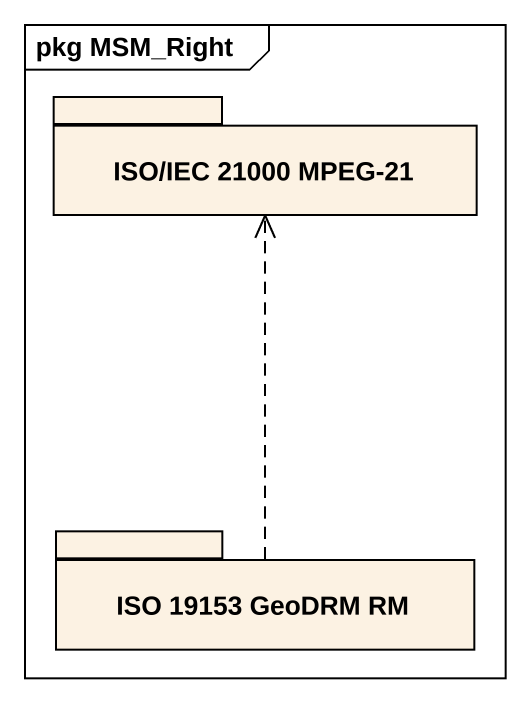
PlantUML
@startuml
mainframe pkg MSM_Right
package "ISO/IEC 21000 MPEG-21" as ISO_IEC_21000_MPEG_21 #FCF2E3 {
}
package "ISO 19153 GeoDRM RM" as ISO_19153_GeoDRM_RM #FCF2E3 {
}
ISO_19153_GeoDRM_RM .up.> ISO_IEC_21000_MPEG_21
@enduml
